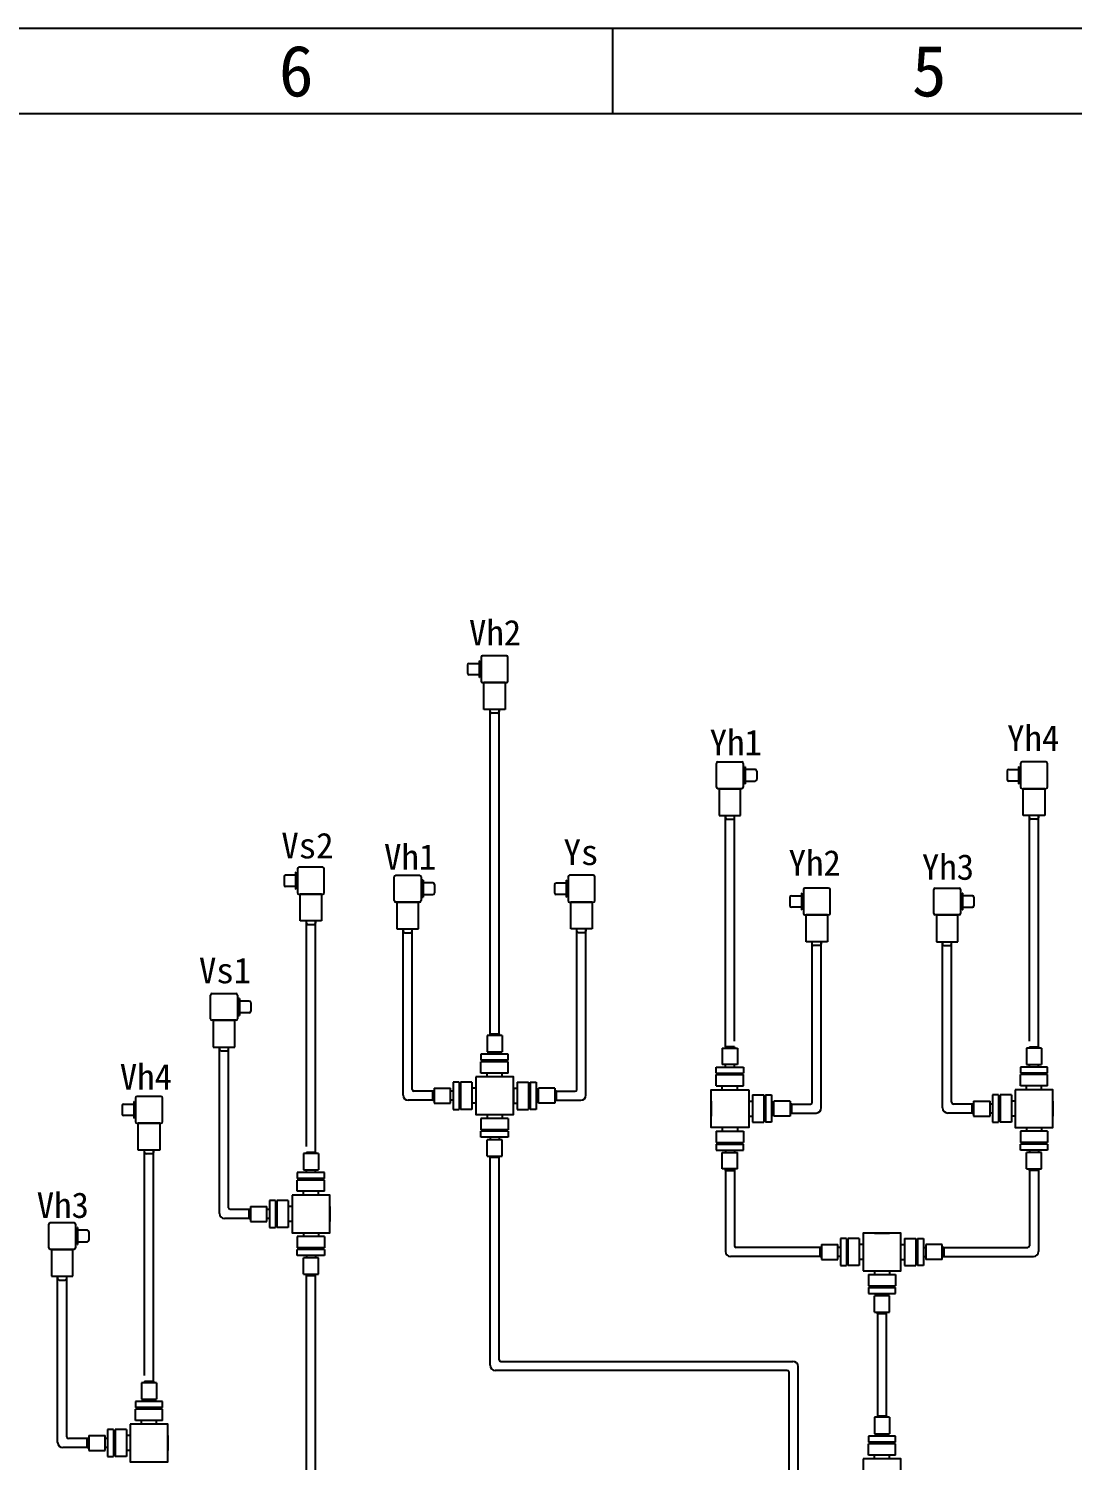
# Model space of a CAD drawing. Header units: millimetres. Extents: x 547 to 2149, y 622 to 1790.
# Drawn here: x 1276.8 to 1338, y 1467.3 to 1551.3 of the extents above; entities that cross this region are included whole.
import ezdxf

# ---------------------------------------------------------------- set-up
doc = ezdxf.new("R2010")
doc.units = ezdxf.units.MM
for name, color, linetype in [('中文标注', 3, 'Continuous'), ('仅图框使用', 7, 'Continuous'), ('元器件与线路', 7, 'Continuous')]:
    doc.layers.add(name, color=color, linetype=linetype)
doc.styles.get("Standard").update_dxf_attribs({"font": 'txt', "bigfont": 'gbcbig.shx'})

msp = doc.modelspace()

# ---------------------------------------------------------------- linework, layer by layer
at = {"layer": '仅图框使用'}
for p, q in [((1496.715, 1551.281), (1199.715, 1551.281)), ((1311.09, 1546.281), (1311.09, 1551.281)), ((1491.715, 1546.281), (1204.715, 1546.281))]:
    msp.add_line(p, q, dxfattribs=at)
at = {"layer": '元器件与线路'}
for p, q in [((1303.368, 1514.428), (1303.368, 1513.034)), ((1304.851, 1514.518), (1303.457, 1514.518)), ((1304.941, 1513.034), (1304.941, 1514.428)), ((1302.581, 1513.978), (1302.581, 1513.484)), ((1302.671, 1514.068), (1303.255, 1514.068)), ((1303.255, 1514.226), (1303.255, 1513.236)), ((1303.255, 1514.226), (1303.278, 1514.226)), ((1303.255, 1514.068), (1303.255, 1513.394)), ((1303.278, 1514.226), (1303.278, 1513.236)), ((1303.278, 1514.068), (1303.368, 1514.068)), ((1303.368, 1514.068), (1303.368, 1513.394)), ((1303.255, 1513.394), (1302.671, 1513.394)), ((1303.278, 1513.236), (1303.255, 1513.236)), ((1303.368, 1513.394), (1303.278, 1513.394)), ((1303.457, 1512.944), (1304.851, 1512.944)), ((1304.784, 1512.944), (1303.525, 1512.944)), ((1303.525, 1511.371), (1303.525, 1512.944)), ((1304.784, 1512.944), (1304.784, 1511.371)), ((1304.784, 1511.371), (1303.525, 1511.371)), ((1303.893, 1492.256), (1303.893, 1511.371)), ((1304.424, 1511.371), (1303.894, 1511.371)), ((1303.894, 1511.238), (1303.894, 1511.371)), ((1304.336, 1511.15), (1303.982, 1511.15)), ((1304.424, 1511.371), (1304.424, 1511.238)), ((1304.424, 1492.256), (1304.424, 1511.371)), ((1317.173, 1506.809), (1317.173, 1508.203)), ((1317.263, 1508.292), (1318.657, 1508.292)), ((1318.747, 1508.203), (1318.747, 1506.809)), ((1318.837, 1507.843), (1318.747, 1507.843)), ((1318.747, 1507.843), (1318.747, 1507.168)), ((1318.859, 1508), (1318.837, 1508)), ((1318.837, 1508), (1318.837, 1507.011)), ((1318.859, 1508), (1318.859, 1507.011)), ((1319.444, 1507.843), (1318.859, 1507.843)), ((1318.859, 1507.843), (1318.859, 1507.168)), ((1319.534, 1507.753), (1319.534, 1507.258)), ((1334.22, 1507.753), (1334.22, 1507.258)), ((1334.31, 1507.843), (1334.895, 1507.843)), ((1334.895, 1508), (1334.895, 1507.011)), ((1334.895, 1508), (1334.917, 1508)), ((1334.895, 1507.843), (1334.895, 1507.168)), ((1334.917, 1508), (1334.917, 1507.011)), ((1334.917, 1507.843), (1335.007, 1507.843)), ((1335.007, 1508.203), (1335.007, 1506.809)), ((1335.007, 1507.843), (1335.007, 1507.168)), ((1336.491, 1508.292), (1335.097, 1508.292)), ((1336.581, 1506.809), (1336.581, 1508.203)), ((1318.747, 1507.168), (1318.837, 1507.168)), ((1318.837, 1507.011), (1318.859, 1507.011)), ((1318.859, 1507.168), (1319.444, 1507.168)), ((1334.895, 1507.168), (1334.31, 1507.168)), ((1334.917, 1507.011), (1334.895, 1507.011)), ((1335.007, 1507.168), (1334.917, 1507.168)), ((1318.657, 1506.719), (1317.263, 1506.719)), ((1317.331, 1506.719), (1318.59, 1506.719)), ((1317.331, 1506.719), (1317.331, 1505.145)), ((1318.59, 1505.145), (1318.59, 1506.719)), ((1335.097, 1506.719), (1336.491, 1506.719)), ((1336.424, 1506.719), (1335.165, 1506.719)), ((1335.165, 1505.145), (1335.165, 1506.719)), ((1336.424, 1506.719), (1336.424, 1505.145)), ((1317.331, 1505.145), (1318.59, 1505.145)), ((1317.694, 1491.595), (1317.694, 1505.145)), ((1317.695, 1505.145), (1318.225, 1505.145)), ((1317.695, 1505.145), (1317.695, 1505.013)), ((1318.225, 1491.926), (1318.225, 1505.145)), ((1318.225, 1505.013), (1318.225, 1505.145)), ((1336.424, 1505.145), (1335.165, 1505.145)), ((1335.529, 1491.926), (1335.529, 1505.145)), ((1336.059, 1505.145), (1335.529, 1505.145)), ((1335.529, 1505.013), (1335.529, 1505.145)), ((1336.059, 1505.145), (1336.059, 1505.013)), ((1336.06, 1491.595), (1336.06, 1505.145)), ((1317.784, 1504.924), (1318.137, 1504.924)), ((1335.971, 1504.924), (1335.618, 1504.924)), ((1292.488, 1501.82), (1292.488, 1500.831)), ((1292.488, 1501.82), (1292.51, 1501.82)), ((1292.51, 1501.82), (1292.51, 1500.831)), ((1292.6, 1502.022), (1292.6, 1500.628)), ((1294.084, 1502.112), (1292.69, 1502.112)), ((1294.174, 1500.628), (1294.174, 1502.022)), ((1291.813, 1501.572), (1291.813, 1501.078)), ((1291.903, 1501.662), (1292.488, 1501.662)), ((1292.488, 1500.988), (1291.903, 1500.988)), ((1292.488, 1501.662), (1292.488, 1500.988)), ((1292.51, 1501.662), (1292.6, 1501.662)), ((1292.6, 1500.988), (1292.51, 1500.988)), ((1292.6, 1501.662), (1292.6, 1500.988)), ((1298.277, 1500.159), (1298.277, 1501.553)), ((1298.367, 1501.643), (1299.761, 1501.643)), ((1299.851, 1501.553), (1299.851, 1500.159)), ((1299.941, 1501.194), (1299.851, 1501.194)), ((1299.851, 1501.194), (1299.851, 1500.519)), ((1299.963, 1501.351), (1299.941, 1501.351)), ((1299.941, 1501.351), (1299.941, 1500.362)), ((1299.963, 1501.351), (1299.963, 1500.362)), ((1300.548, 1501.194), (1299.963, 1501.194)), ((1299.963, 1501.194), (1299.963, 1500.519)), ((1300.637, 1501.104), (1300.637, 1500.609)), ((1307.68, 1501.104), (1307.68, 1500.609)), ((1307.77, 1501.194), (1308.354, 1501.194)), ((1308.354, 1501.351), (1308.354, 1500.362)), ((1308.354, 1501.351), (1308.377, 1501.351)), ((1308.354, 1501.194), (1308.354, 1500.519)), ((1308.377, 1501.351), (1308.377, 1500.362)), ((1308.377, 1501.194), (1308.467, 1501.194)), ((1308.467, 1501.553), (1308.467, 1500.159)), ((1308.467, 1501.194), (1308.467, 1500.519)), ((1309.951, 1501.643), (1308.557, 1501.643)), ((1310.041, 1500.159), (1310.041, 1501.553)), ((1323.752, 1500.894), (1322.358, 1500.894)), ((1330.003, 1500.894), (1331.397, 1500.894)), ((1292.51, 1500.831), (1292.488, 1500.831)), ((1292.69, 1500.538), (1294.084, 1500.538)), ((1294.016, 1500.538), (1292.757, 1500.538)), ((1292.757, 1498.965), (1292.757, 1500.538)), ((1294.016, 1500.538), (1294.016, 1498.965)), ((1299.761, 1500.069), (1298.367, 1500.069)), ((1298.434, 1500.069), (1299.693, 1500.069)), ((1298.434, 1500.069), (1298.434, 1498.496)), ((1299.693, 1498.496), (1299.693, 1500.069)), ((1299.851, 1500.519), (1299.941, 1500.519)), ((1299.941, 1500.362), (1299.963, 1500.362)), ((1299.963, 1500.519), (1300.548, 1500.519)), ((1308.354, 1500.519), (1307.77, 1500.519)), ((1308.377, 1500.362), (1308.354, 1500.362)), ((1308.467, 1500.519), (1308.377, 1500.519)), ((1308.557, 1500.069), (1309.951, 1500.069)), ((1309.883, 1500.069), (1308.624, 1500.069)), ((1308.624, 1498.496), (1308.624, 1500.069)), ((1309.883, 1500.069), (1309.883, 1498.496)), ((1321.481, 1500.355), (1321.481, 1499.86)), ((1321.571, 1500.444), (1322.155, 1500.444)), ((1322.155, 1500.602), (1322.155, 1499.613)), ((1322.155, 1500.602), (1322.178, 1500.602)), ((1322.155, 1500.444), (1322.155, 1499.77)), ((1322.178, 1500.602), (1322.178, 1499.613)), ((1322.178, 1500.444), (1322.268, 1500.444)), ((1322.268, 1500.804), (1322.268, 1499.41)), ((1322.268, 1500.444), (1322.268, 1499.77)), ((1323.841, 1499.41), (1323.841, 1500.804)), ((1329.913, 1499.41), (1329.913, 1500.804)), ((1331.487, 1500.804), (1331.487, 1499.41)), ((1331.576, 1500.444), (1331.487, 1500.444)), ((1331.487, 1500.444), (1331.487, 1499.77)), ((1331.599, 1500.602), (1331.576, 1500.602)), ((1331.576, 1500.602), (1331.576, 1499.613)), ((1331.599, 1500.602), (1331.599, 1499.613)), ((1332.183, 1500.444), (1331.599, 1500.444)), ((1331.599, 1500.444), (1331.599, 1499.77)), ((1332.273, 1500.355), (1332.273, 1499.86)), ((1322.155, 1499.77), (1321.571, 1499.77)), ((1322.178, 1499.613), (1322.155, 1499.613)), ((1322.268, 1499.77), (1322.178, 1499.77)), ((1322.358, 1499.32), (1323.752, 1499.32)), ((1323.684, 1499.32), (1322.425, 1499.32)), ((1322.425, 1497.747), (1322.425, 1499.32)), ((1323.684, 1499.32), (1323.684, 1497.747)), ((1331.397, 1499.32), (1330.003, 1499.32)), ((1330.07, 1499.32), (1331.329, 1499.32)), ((1330.07, 1499.32), (1330.07, 1497.747)), ((1331.329, 1497.747), (1331.329, 1499.32)), ((1331.487, 1499.77), (1331.576, 1499.77)), ((1331.576, 1499.613), (1331.599, 1499.613)), ((1331.599, 1499.77), (1332.183, 1499.77)), ((1294.016, 1498.965), (1292.757, 1498.965)), ((1293.122, 1485.746), (1293.122, 1498.965)), ((1293.652, 1498.965), (1293.122, 1498.965)), ((1293.122, 1498.832), (1293.122, 1498.965)), ((1293.564, 1498.744), (1293.21, 1498.744)), ((1293.652, 1498.965), (1293.652, 1498.832)), ((1293.653, 1485.415), (1293.653, 1498.965)), ((1298.434, 1498.496), (1299.693, 1498.496)), ((1298.798, 1488.752), (1298.798, 1498.496)), ((1298.799, 1498.496), (1299.329, 1498.496)), ((1298.799, 1498.496), (1298.799, 1498.363)), ((1299.329, 1489.082), (1299.329, 1498.496)), ((1299.329, 1498.363), (1299.329, 1498.496)), ((1309.883, 1498.496), (1308.624, 1498.496)), ((1308.989, 1489.082), (1308.989, 1498.496)), ((1309.519, 1498.496), (1308.989, 1498.496)), ((1308.989, 1498.363), (1308.989, 1498.496)), ((1309.519, 1498.496), (1309.519, 1498.363)), ((1309.52, 1488.752), (1309.52, 1498.496)), ((1298.887, 1498.275), (1299.24, 1498.275)), ((1309.43, 1498.275), (1309.077, 1498.275)), ((1323.684, 1497.747), (1322.425, 1497.747)), ((1322.79, 1488.333), (1322.79, 1497.747)), ((1323.32, 1497.747), (1322.79, 1497.747)), ((1322.79, 1497.614), (1322.79, 1497.747)), ((1323.231, 1497.526), (1322.878, 1497.526)), ((1323.32, 1497.747), (1323.32, 1497.614)), ((1323.321, 1488.003), (1323.321, 1497.747)), ((1330.07, 1497.747), (1331.329, 1497.747)), ((1330.434, 1488.003), (1330.434, 1497.747)), ((1330.435, 1497.747), (1330.965, 1497.747)), ((1330.435, 1497.747), (1330.435, 1497.614)), ((1330.523, 1497.526), (1330.876, 1497.526)), ((1330.965, 1488.333), (1330.965, 1497.747)), ((1330.965, 1497.614), (1330.965, 1497.747)), ((1287.506, 1493.23), (1287.506, 1494.624)), ((1287.596, 1494.714), (1288.989, 1494.714)), ((1289.079, 1494.624), (1289.079, 1493.23)), ((1289.169, 1494.264), (1289.079, 1494.264)), ((1289.079, 1494.264), (1289.079, 1493.59)), ((1289.192, 1494.421), (1289.169, 1494.421)), ((1289.169, 1494.421), (1289.169, 1493.432)), ((1289.192, 1494.421), (1289.192, 1493.432)), ((1289.776, 1494.264), (1289.192, 1494.264)), ((1289.192, 1494.264), (1289.192, 1493.59)), ((1289.866, 1494.174), (1289.866, 1493.679)), ((1289.079, 1493.59), (1289.169, 1493.59)), ((1289.169, 1493.432), (1289.192, 1493.432)), ((1289.192, 1493.59), (1289.776, 1493.59)), ((1288.989, 1493.14), (1287.596, 1493.14)), ((1287.663, 1493.14), (1288.922, 1493.14)), ((1287.663, 1493.14), (1287.663, 1491.566)), ((1288.922, 1491.566), (1288.922, 1493.14)), ((1303.716, 1492.256), (1303.716, 1491.296)), ((1304.601, 1492.256), (1303.716, 1492.256)), ((1303.893, 1492.344), (1304.424, 1492.344)), ((1303.893, 1492.344), (1303.893, 1492.256)), ((1304.424, 1492.344), (1304.424, 1492.256)), ((1304.601, 1492.256), (1304.601, 1491.296)), ((1287.663, 1491.566), (1288.922, 1491.566)), ((1288.027, 1481.822), (1288.027, 1491.566)), ((1288.028, 1491.566), (1288.557, 1491.566)), ((1288.028, 1491.566), (1288.028, 1491.434)), ((1288.116, 1491.346), (1288.469, 1491.346)), ((1288.557, 1482.153), (1288.557, 1491.566)), ((1288.557, 1491.434), (1288.557, 1491.566)), ((1304.955, 1491.15), (1303.362, 1491.15)), ((1303.362, 1491.15), (1303.362, 1490.796)), ((1304.955, 1490.796), (1303.362, 1490.796)), ((1303.716, 1491.296), (1304.601, 1491.296)), ((1303.893, 1491.15), (1303.893, 1491.296)), ((1304.424, 1491.15), (1303.893, 1491.15)), ((1303.893, 1490.708), (1303.893, 1490.796)), ((1304.424, 1491.15), (1304.424, 1491.296)), ((1304.424, 1490.708), (1304.424, 1490.796)), ((1304.955, 1490.796), (1304.955, 1491.15)), ((1317.517, 1491.507), (1317.517, 1490.547)), ((1317.517, 1491.507), (1318.402, 1491.507)), ((1318.225, 1491.595), (1317.694, 1491.595)), ((1317.694, 1491.595), (1317.694, 1491.507)), ((1318.225, 1491.595), (1318.225, 1491.507)), ((1318.402, 1491.507), (1318.402, 1490.547)), ((1335.352, 1491.507), (1335.352, 1490.547)), ((1336.237, 1491.507), (1335.352, 1491.507)), ((1335.529, 1491.595), (1336.06, 1491.595)), ((1335.529, 1491.595), (1335.529, 1491.507)), ((1336.06, 1491.595), (1336.06, 1491.507)), ((1336.237, 1491.507), (1336.237, 1490.547)), ((1304.955, 1490.708), (1303.362, 1490.708)), ((1303.362, 1490.044), (1303.362, 1490.708)), ((1304.955, 1490.044), (1303.362, 1490.044)), ((1303.716, 1489.823), (1303.716, 1490.044)), ((1304.601, 1489.823), (1304.601, 1490.044)), ((1304.955, 1490.044), (1304.955, 1490.708)), ((1317.163, 1490.047), (1317.163, 1490.401)), ((1317.163, 1490.401), (1318.756, 1490.401)), ((1317.163, 1490.047), (1318.756, 1490.047)), ((1317.163, 1489.295), (1317.163, 1489.959)), ((1317.163, 1489.959), (1318.756, 1489.959)), ((1318.402, 1490.547), (1317.517, 1490.547)), ((1317.694, 1490.401), (1317.694, 1490.547)), ((1317.694, 1490.401), (1318.225, 1490.401)), ((1317.694, 1489.959), (1317.694, 1490.047)), ((1318.225, 1490.401), (1318.225, 1490.547)), ((1318.225, 1489.959), (1318.225, 1490.047)), ((1318.756, 1490.401), (1318.756, 1490.047)), ((1318.756, 1489.295), (1318.756, 1489.959)), ((1336.591, 1490.401), (1334.998, 1490.401)), ((1334.998, 1490.401), (1334.998, 1490.047)), ((1336.591, 1490.047), (1334.998, 1490.047)), ((1336.591, 1489.959), (1334.998, 1489.959)), ((1334.998, 1489.295), (1334.998, 1489.959)), ((1335.352, 1490.547), (1336.237, 1490.547)), ((1335.529, 1490.401), (1335.529, 1490.547)), ((1336.06, 1490.401), (1335.529, 1490.401)), ((1335.529, 1489.959), (1335.529, 1490.047)), ((1336.06, 1490.401), (1336.06, 1490.547)), ((1336.06, 1489.959), (1336.06, 1490.047)), ((1336.591, 1490.047), (1336.591, 1490.401)), ((1336.591, 1489.295), (1336.591, 1489.959)), ((1300.62, 1489.159), (1300.62, 1488.275)), ((1300.62, 1489.159), (1301.58, 1489.159)), ((1301.58, 1488.275), (1301.58, 1489.159)), ((1302.08, 1489.513), (1301.726, 1489.513)), ((1301.726, 1489.513), (1301.726, 1487.921)), ((1302.08, 1489.513), (1302.08, 1487.921)), ((1302.832, 1489.513), (1302.168, 1489.513)), ((1302.168, 1489.513), (1302.168, 1487.921)), ((1302.832, 1489.513), (1302.832, 1487.921)), ((1303.053, 1489.159), (1302.832, 1489.159)), ((1303.053, 1489.159), (1303.053, 1488.275)), ((1305.265, 1489.159), (1305.265, 1488.275)), ((1305.265, 1489.159), (1305.486, 1489.159)), ((1305.486, 1489.513), (1306.149, 1489.513)), ((1305.486, 1489.513), (1305.486, 1487.921)), ((1306.149, 1489.513), (1306.149, 1487.921)), ((1306.238, 1489.513), (1306.238, 1487.921)), ((1306.238, 1489.513), (1306.592, 1489.513)), ((1306.592, 1489.513), (1306.592, 1487.921)), ((1307.698, 1489.159), (1306.738, 1489.159)), ((1306.738, 1488.275), (1306.738, 1489.159)), ((1307.698, 1489.159), (1307.698, 1488.275)), ((1317.163, 1489.295), (1318.756, 1489.295)), ((1317.517, 1489.074), (1317.517, 1489.295)), ((1318.402, 1489.074), (1318.402, 1489.295)), ((1336.591, 1489.295), (1334.998, 1489.295)), ((1335.352, 1489.074), (1335.352, 1489.295)), ((1336.237, 1489.074), (1336.237, 1489.295)), ((1282.996, 1488.388), (1282.996, 1487.398)), ((1282.996, 1488.388), (1283.018, 1488.388)), ((1283.018, 1488.388), (1283.018, 1487.398)), ((1283.108, 1488.59), (1283.108, 1487.196)), ((1284.592, 1488.68), (1283.198, 1488.68)), ((1284.682, 1487.196), (1284.682, 1488.59)), ((1300.62, 1488.452), (1299.098, 1488.452)), ((1300.62, 1488.982), (1299.429, 1488.982)), ((1300.531, 1488.452), (1300.531, 1488.982)), ((1300.531, 1488.982), (1300.62, 1488.982)), ((1300.531, 1488.452), (1300.62, 1488.452)), ((1300.62, 1488.275), (1301.58, 1488.275)), ((1301.726, 1488.982), (1301.58, 1488.982)), ((1301.726, 1488.452), (1301.58, 1488.452)), ((1302.168, 1488.982), (1302.08, 1488.982)), ((1302.168, 1488.452), (1302.08, 1488.452)), ((1303.053, 1488.275), (1302.832, 1488.275)), ((1305.265, 1488.275), (1305.486, 1488.275)), ((1306.149, 1488.982), (1306.238, 1488.982)), ((1306.149, 1488.452), (1306.238, 1488.452)), ((1306.592, 1488.982), (1306.738, 1488.982)), ((1306.592, 1488.452), (1306.738, 1488.452)), ((1307.698, 1488.275), (1306.738, 1488.275)), ((1307.786, 1488.982), (1307.698, 1488.982)), ((1307.698, 1488.982), (1308.889, 1488.982)), ((1307.786, 1488.452), (1307.698, 1488.452)), ((1307.698, 1488.452), (1309.22, 1488.452)), ((1307.786, 1488.452), (1307.786, 1488.982)), ((1316.854, 1488.41), (1316.854, 1487.526)), ((1319.066, 1488.41), (1319.066, 1487.526)), ((1319.066, 1488.41), (1319.287, 1488.41)), ((1319.287, 1488.764), (1319.95, 1488.764)), ((1319.287, 1488.764), (1319.287, 1487.172)), ((1319.95, 1488.764), (1319.95, 1487.172)), ((1320.039, 1488.764), (1320.039, 1487.172)), ((1320.039, 1488.764), (1320.393, 1488.764)), ((1320.393, 1488.764), (1320.393, 1487.172)), ((1321.499, 1488.41), (1320.539, 1488.41)), ((1320.539, 1487.526), (1320.539, 1488.41)), ((1321.499, 1488.41), (1321.499, 1487.526)), ((1332.256, 1488.41), (1332.256, 1487.526)), ((1332.256, 1488.41), (1333.216, 1488.41)), ((1333.216, 1487.526), (1333.216, 1488.41)), ((1333.716, 1488.764), (1333.362, 1488.764)), ((1333.362, 1488.764), (1333.362, 1487.172)), ((1333.716, 1488.764), (1333.716, 1487.172)), ((1334.468, 1488.764), (1333.804, 1488.764)), ((1333.804, 1488.764), (1333.804, 1487.172)), ((1334.468, 1488.764), (1334.468, 1487.172)), ((1334.689, 1488.41), (1334.468, 1488.41)), ((1334.689, 1488.41), (1334.689, 1487.526)), ((1336.901, 1488.41), (1336.901, 1487.526)), ((1282.321, 1488.14), (1282.321, 1487.646)), ((1282.411, 1488.23), (1282.996, 1488.23)), ((1282.996, 1487.556), (1282.411, 1487.556)), ((1282.996, 1488.23), (1282.996, 1487.556)), ((1283.018, 1488.23), (1283.108, 1488.23)), ((1283.108, 1487.556), (1283.018, 1487.556)), ((1283.108, 1488.23), (1283.108, 1487.556)), ((1301.726, 1487.921), (1302.08, 1487.921)), ((1302.832, 1487.921), (1302.168, 1487.921)), ((1303.716, 1487.611), (1303.716, 1487.39)), ((1304.601, 1487.611), (1304.601, 1487.39)), ((1305.486, 1487.921), (1306.149, 1487.921)), ((1306.592, 1487.921), (1306.238, 1487.921)), ((1319.066, 1487.526), (1319.287, 1487.526)), ((1319.95, 1488.233), (1320.039, 1488.233)), ((1319.95, 1487.703), (1320.039, 1487.703)), ((1320.393, 1488.233), (1320.539, 1488.233)), ((1320.393, 1487.703), (1320.539, 1487.703)), ((1321.499, 1487.526), (1320.539, 1487.526)), ((1321.587, 1488.233), (1321.499, 1488.233)), ((1321.499, 1488.233), (1322.69, 1488.233)), ((1321.587, 1487.703), (1321.499, 1487.703)), ((1321.499, 1487.703), (1323.021, 1487.703)), ((1321.587, 1487.703), (1321.587, 1488.233)), ((1332.256, 1487.703), (1330.734, 1487.703)), ((1332.256, 1488.233), (1331.065, 1488.233)), ((1332.167, 1487.703), (1332.167, 1488.233)), ((1332.167, 1488.233), (1332.256, 1488.233)), ((1332.167, 1487.703), (1332.256, 1487.703)), ((1332.256, 1487.526), (1333.216, 1487.526)), ((1333.362, 1488.233), (1333.216, 1488.233)), ((1333.362, 1487.703), (1333.216, 1487.703)), ((1333.804, 1488.233), (1333.716, 1488.233)), ((1333.804, 1487.703), (1333.716, 1487.703)), ((1334.689, 1487.526), (1334.468, 1487.526)), ((1283.018, 1487.398), (1282.996, 1487.398)), ((1283.198, 1487.106), (1284.592, 1487.106)), ((1284.524, 1487.106), (1283.265, 1487.106)), ((1283.265, 1485.532), (1283.265, 1487.106)), ((1284.524, 1487.106), (1284.524, 1485.532)), ((1303.362, 1487.39), (1303.362, 1486.726)), ((1304.955, 1487.39), (1303.362, 1487.39)), ((1304.955, 1486.726), (1303.362, 1486.726)), ((1304.955, 1486.638), (1303.362, 1486.638)), ((1303.362, 1486.284), (1303.362, 1486.638)), ((1303.893, 1486.726), (1303.893, 1486.638)), ((1304.424, 1486.726), (1304.424, 1486.638)), ((1304.955, 1487.39), (1304.955, 1486.726)), ((1304.955, 1486.638), (1304.955, 1486.284)), ((1317.163, 1486.641), (1317.163, 1485.977)), ((1317.163, 1486.641), (1318.756, 1486.641)), ((1317.517, 1486.862), (1317.517, 1486.641)), ((1318.402, 1486.862), (1318.402, 1486.641)), ((1318.756, 1486.641), (1318.756, 1485.977)), ((1319.287, 1487.172), (1319.95, 1487.172)), ((1320.393, 1487.172), (1320.039, 1487.172)), ((1333.362, 1487.172), (1333.716, 1487.172)), ((1334.468, 1487.172), (1333.804, 1487.172)), ((1334.998, 1486.641), (1334.998, 1485.977)), ((1336.591, 1486.641), (1334.998, 1486.641)), ((1335.352, 1486.862), (1335.352, 1486.641)), ((1336.237, 1486.862), (1336.237, 1486.641)), ((1336.591, 1486.641), (1336.591, 1485.977)), ((1304.955, 1486.284), (1303.362, 1486.284)), ((1303.716, 1485.178), (1303.716, 1486.138)), ((1304.601, 1486.138), (1303.716, 1486.138)), ((1303.893, 1486.284), (1303.893, 1486.138)), ((1304.424, 1486.284), (1303.893, 1486.284)), ((1304.424, 1486.284), (1304.424, 1486.138)), ((1304.601, 1485.178), (1304.601, 1486.138)), ((1317.163, 1485.977), (1318.756, 1485.977)), ((1317.163, 1485.889), (1318.756, 1485.889)), ((1317.163, 1485.889), (1317.163, 1485.535)), ((1317.694, 1485.977), (1317.694, 1485.889)), ((1318.225, 1485.977), (1318.225, 1485.889)), ((1318.756, 1485.535), (1318.756, 1485.889)), ((1336.591, 1485.977), (1334.998, 1485.977)), ((1336.591, 1485.889), (1334.998, 1485.889)), ((1334.998, 1485.535), (1334.998, 1485.889)), ((1335.529, 1485.977), (1335.529, 1485.889)), ((1336.06, 1485.977), (1336.06, 1485.889)), ((1336.591, 1485.889), (1336.591, 1485.535)), ((1284.524, 1485.532), (1283.265, 1485.532)), ((1283.63, 1472.314), (1283.63, 1485.532)), ((1284.16, 1485.532), (1283.63, 1485.532)), ((1283.63, 1485.4), (1283.63, 1485.532)), ((1284.072, 1485.312), (1283.718, 1485.312)), ((1284.16, 1485.532), (1284.16, 1485.4)), ((1284.161, 1471.983), (1284.161, 1485.532)), ((1292.945, 1485.326), (1292.945, 1484.366)), ((1293.83, 1485.326), (1292.945, 1485.326)), ((1293.122, 1485.415), (1293.653, 1485.415)), ((1293.122, 1485.415), (1293.122, 1485.326)), ((1293.653, 1485.415), (1293.653, 1485.326)), ((1293.83, 1485.326), (1293.83, 1484.366)), ((1303.716, 1485.178), (1304.601, 1485.178)), ((1303.893, 1485.09), (1303.893, 1485.178)), ((1303.893, 1472.914), (1303.893, 1485.178)), ((1303.893, 1485.178), (1304.424, 1485.178)), ((1304.424, 1485.09), (1303.893, 1485.09)), ((1304.424, 1485.09), (1304.424, 1485.178)), ((1304.424, 1473.245), (1304.424, 1485.178)), ((1317.163, 1485.535), (1318.756, 1485.535)), ((1317.517, 1484.429), (1317.517, 1485.389)), ((1317.517, 1485.389), (1318.402, 1485.389)), ((1317.694, 1485.535), (1317.694, 1485.389)), ((1317.694, 1485.535), (1318.225, 1485.535)), ((1318.225, 1485.535), (1318.225, 1485.389)), ((1318.402, 1484.429), (1318.402, 1485.389)), ((1336.591, 1485.535), (1334.998, 1485.535)), ((1335.352, 1484.429), (1335.352, 1485.389)), ((1336.237, 1485.389), (1335.352, 1485.389)), ((1335.529, 1485.535), (1335.529, 1485.389)), ((1336.06, 1485.535), (1335.529, 1485.535)), ((1336.06, 1485.535), (1336.06, 1485.389)), ((1336.237, 1484.429), (1336.237, 1485.389)), ((1294.184, 1484.221), (1292.591, 1484.221)), ((1292.591, 1484.221), (1292.591, 1483.867)), ((1292.945, 1484.366), (1293.83, 1484.366)), ((1293.122, 1484.221), (1293.122, 1484.366)), ((1293.653, 1484.221), (1293.122, 1484.221)), ((1293.653, 1484.221), (1293.653, 1484.366)), ((1294.184, 1483.867), (1294.184, 1484.221)), ((1318.402, 1484.429), (1317.517, 1484.429)), ((1317.694, 1484.341), (1317.694, 1484.429)), ((1317.694, 1484.429), (1317.694, 1479.595)), ((1317.694, 1484.341), (1318.225, 1484.341)), ((1318.225, 1484.341), (1318.225, 1484.429)), ((1318.225, 1484.429), (1318.225, 1479.926)), ((1335.352, 1484.429), (1336.237, 1484.429)), ((1335.529, 1484.341), (1335.529, 1484.429)), ((1335.529, 1484.429), (1335.529, 1479.926)), ((1336.06, 1484.341), (1335.529, 1484.341)), ((1336.06, 1484.341), (1336.06, 1484.429)), ((1336.06, 1484.429), (1336.06, 1479.595)), ((1294.184, 1483.867), (1292.591, 1483.867)), ((1294.184, 1483.778), (1292.591, 1483.778)), ((1292.591, 1483.115), (1292.591, 1483.778)), ((1293.122, 1483.778), (1293.122, 1483.867)), ((1293.653, 1483.778), (1293.653, 1483.867)), ((1294.184, 1483.115), (1294.184, 1483.778)), ((1291.308, 1482.584), (1290.954, 1482.584)), ((1290.954, 1482.584), (1290.954, 1480.991)), ((1291.308, 1482.584), (1291.308, 1480.991)), ((1292.06, 1482.584), (1291.397, 1482.584)), ((1291.397, 1482.584), (1291.397, 1480.991)), ((1292.06, 1482.584), (1292.06, 1480.991)), ((1294.184, 1483.115), (1292.591, 1483.115)), ((1292.945, 1482.893), (1292.945, 1483.115)), ((1293.83, 1482.893), (1293.83, 1483.115)), ((1289.849, 1482.053), (1288.657, 1482.053)), ((1289.76, 1481.522), (1289.76, 1482.053)), ((1289.76, 1482.053), (1289.849, 1482.053)), ((1289.849, 1482.23), (1289.849, 1481.345)), ((1289.849, 1482.23), (1290.809, 1482.23)), ((1290.809, 1481.345), (1290.809, 1482.23)), ((1290.954, 1482.053), (1290.809, 1482.053)), ((1291.397, 1482.053), (1291.308, 1482.053)), ((1292.282, 1482.23), (1292.06, 1482.23)), ((1292.282, 1482.23), (1292.282, 1481.345)), ((1294.493, 1482.23), (1294.493, 1481.345)), ((1278.014, 1479.798), (1278.014, 1481.192)), ((1278.104, 1481.281), (1279.497, 1481.281)), ((1279.587, 1481.192), (1279.587, 1479.798)), ((1279.677, 1480.832), (1279.587, 1480.832)), ((1279.587, 1480.832), (1279.587, 1480.157)), ((1279.7, 1480.989), (1279.677, 1480.989)), ((1279.677, 1480.989), (1279.677, 1480)), ((1279.7, 1480.989), (1279.7, 1480)), ((1280.284, 1480.832), (1279.7, 1480.832)), ((1279.7, 1480.832), (1279.7, 1480.157)), ((1280.374, 1480.742), (1280.374, 1480.247)), ((1289.849, 1481.522), (1288.327, 1481.522)), ((1289.76, 1481.522), (1289.849, 1481.522)), ((1289.849, 1481.345), (1290.809, 1481.345)), ((1290.954, 1481.522), (1290.809, 1481.522)), ((1290.954, 1480.991), (1291.308, 1480.991)), ((1291.397, 1481.522), (1291.308, 1481.522)), ((1292.06, 1480.991), (1291.397, 1480.991)), ((1292.282, 1481.345), (1292.06, 1481.345)), ((1279.587, 1480.157), (1279.677, 1480.157)), ((1279.677, 1480), (1279.7, 1480)), ((1279.7, 1480.157), (1280.284, 1480.157)), ((1292.591, 1480.46), (1292.591, 1479.797)), ((1294.184, 1480.46), (1292.591, 1480.46)), ((1292.945, 1480.682), (1292.945, 1480.46)), ((1293.83, 1480.682), (1293.83, 1480.46)), ((1294.184, 1480.46), (1294.184, 1479.797)), ((1323.338, 1480.003), (1324.298, 1480.003)), ((1323.338, 1480.003), (1323.338, 1479.119)), ((1324.298, 1479.119), (1324.298, 1480.003)), ((1324.798, 1480.357), (1324.444, 1480.357)), ((1324.444, 1480.357), (1324.444, 1478.765)), ((1324.798, 1480.357), (1324.798, 1478.765)), ((1325.55, 1480.357), (1324.887, 1480.357)), ((1324.887, 1480.357), (1324.887, 1478.765)), ((1325.55, 1480.357), (1325.55, 1478.765)), ((1325.771, 1480.003), (1325.55, 1480.003)), ((1326.435, 1480.667), (1327.32, 1480.667)), ((1327.983, 1480.003), (1328.204, 1480.003)), ((1328.204, 1480.357), (1328.868, 1480.357)), ((1328.204, 1480.357), (1328.204, 1478.765)), ((1328.868, 1480.357), (1328.868, 1478.765)), ((1328.956, 1480.357), (1328.956, 1478.765)), ((1328.956, 1480.357), (1329.31, 1480.357)), ((1329.31, 1480.357), (1329.31, 1478.765)), ((1330.416, 1480.003), (1329.456, 1480.003)), ((1329.456, 1480.003), (1329.456, 1479.119)), ((1330.416, 1479.119), (1330.416, 1480.003)), ((1279.497, 1479.708), (1278.104, 1479.708)), ((1278.171, 1479.708), (1279.43, 1479.708)), ((1278.171, 1479.708), (1278.171, 1478.134)), ((1279.43, 1478.134), (1279.43, 1479.708)), ((1294.184, 1479.797), (1292.591, 1479.797)), ((1294.184, 1479.708), (1292.591, 1479.708)), ((1292.591, 1479.354), (1292.591, 1479.708)), ((1294.184, 1479.354), (1292.591, 1479.354)), ((1292.945, 1478.249), (1292.945, 1479.209)), ((1293.83, 1479.209), (1292.945, 1479.209)), ((1293.122, 1479.797), (1293.122, 1479.708)), ((1293.122, 1479.354), (1293.122, 1479.209)), ((1293.653, 1479.354), (1293.122, 1479.354)), ((1293.653, 1479.797), (1293.653, 1479.708)), ((1293.653, 1479.354), (1293.653, 1479.209)), ((1293.83, 1478.249), (1293.83, 1479.209)), ((1294.184, 1479.708), (1294.184, 1479.354)), ((1323.338, 1479.295), (1317.994, 1479.295)), ((1323.338, 1479.826), (1318.325, 1479.826)), ((1323.25, 1479.295), (1323.25, 1479.826)), ((1323.25, 1479.826), (1323.338, 1479.826)), ((1323.25, 1479.295), (1323.338, 1479.295)), ((1323.338, 1479.119), (1324.298, 1479.119)), ((1324.444, 1479.826), (1324.298, 1479.826)), ((1324.444, 1479.295), (1324.298, 1479.295)), ((1324.444, 1479.826), (1324.444, 1479.295)), ((1324.887, 1479.826), (1324.798, 1479.826)), ((1324.887, 1479.295), (1324.798, 1479.295)), ((1325.771, 1479.119), (1325.55, 1479.119)), ((1327.983, 1479.119), (1328.204, 1479.119)), ((1328.868, 1479.826), (1328.956, 1479.826)), ((1328.868, 1479.295), (1328.956, 1479.295)), ((1329.31, 1479.826), (1329.456, 1479.826)), ((1329.31, 1479.826), (1329.31, 1479.295)), ((1329.31, 1479.295), (1329.456, 1479.295)), ((1330.416, 1479.119), (1329.456, 1479.119)), ((1330.505, 1479.826), (1330.416, 1479.826)), ((1330.416, 1479.826), (1335.429, 1479.826)), ((1330.505, 1479.295), (1330.416, 1479.295)), ((1330.416, 1479.295), (1335.76, 1479.295)), ((1330.505, 1479.826), (1330.505, 1479.295)), ((1292.945, 1478.249), (1293.83, 1478.249)), ((1293.122, 1465.985), (1293.122, 1478.249)), ((1293.122, 1478.16), (1293.122, 1478.249)), ((1293.653, 1466.316), (1293.653, 1478.249)), ((1293.653, 1478.16), (1293.653, 1478.249)), ((1324.444, 1478.765), (1324.798, 1478.765)), ((1325.55, 1478.765), (1324.887, 1478.765)), ((1326.081, 1478.234), (1326.081, 1477.57)), ((1326.081, 1478.234), (1327.673, 1478.234)), ((1326.435, 1478.455), (1327.32, 1478.455)), ((1326.435, 1478.455), (1326.435, 1478.234)), ((1327.32, 1478.455), (1327.32, 1478.234)), ((1327.673, 1478.234), (1327.673, 1477.57)), ((1328.204, 1478.765), (1328.868, 1478.765)), ((1329.31, 1478.765), (1328.956, 1478.765)), ((1278.171, 1478.134), (1279.43, 1478.134)), ((1278.535, 1468.39), (1278.535, 1478.134)), ((1278.536, 1478.134), (1279.065, 1478.134)), ((1278.536, 1478.134), (1278.536, 1478.002)), ((1278.624, 1477.913), (1278.977, 1477.913)), ((1279.065, 1468.721), (1279.065, 1478.134)), ((1279.065, 1478.002), (1279.065, 1478.134)), ((1293.653, 1478.16), (1293.122, 1478.16)), ((1326.081, 1477.57), (1327.673, 1477.57)), ((1326.081, 1477.482), (1327.673, 1477.482)), ((1326.081, 1477.482), (1326.081, 1477.128)), ((1326.612, 1477.57), (1326.612, 1477.482)), ((1327.143, 1477.57), (1327.143, 1477.482)), ((1327.673, 1477.128), (1327.673, 1477.482)), ((1326.081, 1477.128), (1327.673, 1477.128)), ((1326.435, 1476.022), (1326.435, 1476.982)), ((1327.32, 1476.982), (1326.435, 1476.982)), ((1326.612, 1477.128), (1326.612, 1476.982)), ((1327.143, 1477.128), (1327.143, 1476.982)), ((1327.32, 1476.022), (1327.32, 1476.982)), ((1326.435, 1476.022), (1327.32, 1476.022)), ((1326.612, 1475.933), (1326.612, 1476.022)), ((1326.612, 1476.022), (1326.612, 1469.866)), ((1327.143, 1475.933), (1326.612, 1475.933)), ((1327.143, 1475.933), (1327.143, 1476.022)), ((1327.143, 1469.866), (1327.143, 1476.022)), ((1321.328, 1472.614), (1304.193, 1472.614)), ((1304.524, 1473.145), (1321.659, 1473.145)), ((1321.428, 1450.653), (1321.428, 1472.514)), ((1321.959, 1450.653), (1321.959, 1472.845)), ((1283.453, 1471.894), (1283.453, 1470.934)), ((1284.338, 1471.894), (1283.453, 1471.894)), ((1283.63, 1471.983), (1284.161, 1471.983)), ((1283.63, 1471.983), (1283.63, 1471.894)), ((1284.161, 1471.983), (1284.161, 1471.894)), ((1284.338, 1471.894), (1284.338, 1470.934)), ((1284.692, 1470.788), (1283.099, 1470.788)), ((1283.099, 1470.788), (1283.099, 1470.435)), ((1283.453, 1470.934), (1284.338, 1470.934)), ((1283.63, 1470.788), (1283.63, 1470.934)), ((1284.161, 1470.788), (1283.63, 1470.788)), ((1284.161, 1470.788), (1284.161, 1470.934)), ((1284.692, 1470.435), (1284.692, 1470.788)), ((1284.692, 1470.435), (1283.099, 1470.435)), ((1284.692, 1470.346), (1283.099, 1470.346)), ((1283.099, 1469.682), (1283.099, 1470.346)), ((1283.63, 1470.346), (1283.63, 1470.435)), ((1284.161, 1470.346), (1284.161, 1470.435)), ((1284.692, 1469.682), (1284.692, 1470.346)), ((1326.435, 1469.866), (1326.435, 1468.906)), ((1327.32, 1469.866), (1326.435, 1469.866)), ((1326.612, 1469.955), (1327.143, 1469.955)), ((1326.612, 1469.955), (1326.612, 1469.866)), ((1327.143, 1469.955), (1327.143, 1469.866)), ((1327.32, 1469.866), (1327.32, 1468.906)), ((1281.816, 1469.152), (1281.462, 1469.152)), ((1281.462, 1469.152), (1281.462, 1467.559)), ((1281.816, 1469.152), (1281.816, 1467.559)), ((1282.568, 1469.152), (1281.905, 1469.152)), ((1281.905, 1469.152), (1281.905, 1467.559)), ((1282.568, 1469.152), (1282.568, 1467.559)), ((1284.692, 1469.682), (1283.099, 1469.682)), ((1283.453, 1469.461), (1283.453, 1469.682)), ((1284.338, 1469.461), (1284.338, 1469.682)), ((1280.357, 1468.621), (1279.165, 1468.621)), ((1280.268, 1468.09), (1280.268, 1468.621)), ((1280.268, 1468.621), (1280.357, 1468.621)), ((1280.357, 1468.798), (1280.357, 1467.913)), ((1280.357, 1468.798), (1281.317, 1468.798)), ((1281.317, 1467.913), (1281.317, 1468.798)), ((1281.462, 1468.621), (1281.317, 1468.621)), ((1281.905, 1468.621), (1281.816, 1468.621)), ((1282.79, 1468.798), (1282.568, 1468.798)), ((1282.79, 1468.798), (1282.79, 1467.913)), ((1285.001, 1468.798), (1285.001, 1467.913)), ((1327.673, 1468.76), (1326.081, 1468.76)), ((1326.081, 1468.76), (1326.081, 1468.406)), ((1327.673, 1468.406), (1326.081, 1468.406)), ((1327.673, 1468.318), (1326.081, 1468.318)), ((1326.081, 1467.654), (1326.081, 1468.318)), ((1326.435, 1468.906), (1327.32, 1468.906)), ((1326.612, 1468.76), (1326.612, 1468.906)), ((1327.143, 1468.76), (1326.612, 1468.76)), ((1326.612, 1468.318), (1326.612, 1468.406)), ((1327.143, 1468.76), (1327.143, 1468.906)), ((1327.143, 1468.318), (1327.143, 1468.406)), ((1327.673, 1468.406), (1327.673, 1468.76)), ((1327.673, 1467.654), (1327.673, 1468.318)), ((1280.357, 1468.09), (1278.835, 1468.09)), ((1280.268, 1468.09), (1280.357, 1468.09)), ((1280.357, 1467.913), (1281.317, 1467.913)), ((1281.462, 1468.09), (1281.317, 1468.09)), ((1281.462, 1467.559), (1281.816, 1467.559)), ((1281.905, 1468.09), (1281.816, 1468.09)), ((1282.568, 1467.559), (1281.905, 1467.559)), ((1282.79, 1467.913), (1282.568, 1467.913)), ((1327.673, 1467.654), (1326.081, 1467.654)), ((1326.435, 1467.433), (1326.435, 1467.654)), ((1327.32, 1467.433), (1327.32, 1467.654))]:
    msp.add_line(p, q, dxfattribs=at)
for points in [[(1303.053, 1489.823), (1303.053, 1487.611), (1305.265, 1487.611), (1305.265, 1489.823)], [(1319.066, 1489.074), (1319.066, 1486.862), (1316.854, 1486.862), (1316.854, 1489.074)], [(1334.689, 1489.074), (1334.689, 1486.862), (1336.901, 1486.862), (1336.901, 1489.074)], [(1292.282, 1482.893), (1292.282, 1480.682), (1294.493, 1480.682), (1294.493, 1482.893)], [(1325.771, 1478.455), (1327.983, 1478.455), (1327.983, 1480.667), (1325.771, 1480.667)], [(1282.79, 1469.461), (1282.79, 1467.249), (1285.001, 1467.249), (1285.001, 1469.461)], [(1325.771, 1467.433), (1325.771, 1465.221), (1327.983, 1465.221), (1327.983, 1467.433)]]:
    msp.add_lwpolyline(points, close=True, dxfattribs=at)
for centre, radius, start, end in [((1303.457, 1514.428), 0.0899, 90, 180), ((1304.851, 1514.428), 0.0899, 0, 90), ((1302.671, 1513.978), 0.0899, 90, 180), ((1302.671, 1513.484), 0.0899, 180, 270), ((1303.457, 1513.034), 0.0899, 180, 270), ((1304.851, 1513.034), 0.0899, 270, 0), ((1303.982, 1511.238), 0.0883, 180, 270), ((1304.336, 1511.238), 0.0883, 270, 0), ((1317.263, 1508.203), 0.0899, 90, 180), ((1318.657, 1508.203), 0.0899, 0, 90), ((1319.444, 1507.753), 0.0899, 0, 90), ((1334.31, 1507.753), 0.0899, 90, 180), ((1335.097, 1508.203), 0.0899, 90, 180), ((1336.491, 1508.203), 0.0899, 0, 90), ((1317.263, 1506.809), 0.0899, 180, 270), ((1318.657, 1506.809), 0.0899, 270, 0), ((1319.444, 1507.258), 0.0899, 270, 0), ((1334.31, 1507.258), 0.0899, 180, 270), ((1335.097, 1506.809), 0.0899, 180, 270), ((1336.491, 1506.809), 0.0899, 270, 0), ((1317.784, 1505.013), 0.0883, 180, 270), ((1318.137, 1505.013), 0.0883, 270, 0), ((1335.618, 1505.013), 0.0883, 180, 270), ((1335.971, 1505.013), 0.0883, 270, 0), ((1292.69, 1502.022), 0.0899, 90, 180), ((1294.084, 1502.022), 0.0899, 0, 90), ((1291.903, 1501.572), 0.0899, 90, 180), ((1291.903, 1501.078), 0.0899, 180, 270), ((1298.367, 1501.553), 0.0899, 90, 180), ((1299.761, 1501.553), 0.0899, 0, 90), ((1300.548, 1501.104), 0.0899, 0, 90), ((1307.77, 1501.104), 0.0899, 90, 180), ((1308.557, 1501.553), 0.0899, 90, 180), ((1309.951, 1501.553), 0.0899, 0, 90), ((1322.358, 1500.804), 0.0899, 90, 180), ((1323.752, 1500.804), 0.0899, 0, 90), ((1330.003, 1500.804), 0.0899, 90, 180), ((1331.397, 1500.804), 0.0899, 0, 90), ((1292.69, 1500.628), 0.0899, 180, 270), ((1294.084, 1500.628), 0.0899, 270, 0), ((1298.367, 1500.159), 0.0899, 180, 270), ((1299.761, 1500.159), 0.0899, 270, 0), ((1300.548, 1500.609), 0.0899, 270, 0), ((1307.77, 1500.609), 0.0899, 180, 270), ((1308.557, 1500.159), 0.0899, 180, 270), ((1309.951, 1500.159), 0.0899, 270, 0), ((1321.571, 1500.355), 0.0899, 90, 180), ((1332.183, 1500.355), 0.0899, 0, 90), ((1321.571, 1499.86), 0.0899, 180, 270), ((1322.358, 1499.41), 0.0899, 180, 270), ((1323.752, 1499.41), 0.0899, 270, 0), ((1330.003, 1499.41), 0.0899, 180, 270), ((1331.397, 1499.41), 0.0899, 270, 0), ((1332.183, 1499.86), 0.0899, 270, 0), ((1293.21, 1498.832), 0.0883, 180, 270), ((1293.564, 1498.832), 0.0883, 270, 0), ((1298.887, 1498.363), 0.0883, 180, 270), ((1299.24, 1498.363), 0.0883, 270, 0), ((1309.077, 1498.363), 0.0883, 180, 270), ((1309.43, 1498.363), 0.0883, 270, 0), ((1322.878, 1497.614), 0.0883, 180, 270), ((1323.231, 1497.614), 0.0883, 270, 0), ((1330.523, 1497.614), 0.0883, 180, 270), ((1330.876, 1497.614), 0.0883, 270, 0), ((1287.596, 1494.624), 0.0899, 90, 180), ((1288.989, 1494.624), 0.0899, 0, 90), ((1289.776, 1494.174), 0.0899, 0, 90), ((1289.776, 1493.679), 0.0899, 270, 0), ((1287.596, 1493.23), 0.0899, 180, 270), ((1288.989, 1493.23), 0.0899, 270, 0), ((1288.116, 1491.434), 0.0883, 180, 270), ((1288.469, 1491.434), 0.0883, 270, 0), ((1283.198, 1488.59), 0.0899, 90, 180), ((1284.592, 1488.59), 0.0899, 0, 90), ((1299.098, 1488.752), 0.3, 180, 270), ((1299.429, 1489.082), 0.1, 180, 270), ((1308.889, 1489.082), 0.1, 270, 0), ((1309.22, 1488.752), 0.3, 270, 0), ((1322.69, 1488.333), 0.1, 270, 0), ((1331.065, 1488.333), 0.1, 180, 270), ((1282.411, 1488.14), 0.0899, 90, 180), ((1282.411, 1487.646), 0.0899, 180, 270), ((1323.021, 1488.003), 0.3, 270, 0), ((1330.734, 1488.003), 0.3, 180, 270), ((1283.198, 1487.196), 0.0899, 180, 270), ((1284.592, 1487.196), 0.0899, 270, 0), ((1283.718, 1485.4), 0.0883, 180, 270), ((1284.072, 1485.4), 0.0883, 270, 0), ((1288.327, 1481.822), 0.3, 180, 270), ((1288.657, 1482.153), 0.1, 180, 270), ((1278.104, 1481.192), 0.0899, 90, 180), ((1279.497, 1481.192), 0.0899, 0, 90), ((1280.284, 1480.742), 0.0899, 0, 90), ((1280.284, 1480.247), 0.0899, 270, 0), ((1318.325, 1479.926), 0.1, 180, 270), ((1335.429, 1479.926), 0.1, 270, 0), ((1278.104, 1479.798), 0.0899, 180, 270), ((1279.497, 1479.798), 0.0899, 270, 0), ((1317.994, 1479.595), 0.3, 180, 270), ((1335.76, 1479.595), 0.3, 270, 0), ((1278.624, 1478.002), 0.0883, 180, 270), ((1278.977, 1478.002), 0.0883, 270, 0), ((1304.524, 1473.245), 0.1, 180, 270), ((1304.193, 1472.914), 0.3, 180, 270), ((1321.328, 1472.514), 0.1, 0, 90), ((1321.659, 1472.845), 0.3, 0, 90), ((1278.835, 1468.39), 0.3, 180, 270), ((1279.165, 1468.721), 0.1, 180, 270)]:
    msp.add_arc(centre, radius, start, end, dxfattribs=at)

# ---------------------------------------------------------------- texts
at = {"layer": '中文标注', "color": 3, "char_height": 1.5, "width": 3.32822, "attachment_point": 5}
for s, insert in [('{\\fSimSun|b0|i0|c134|p2;Vh2}', (1304.189, 1515.869)), ('{\\fSimSun|b0|i0|c134|p2;Yh1}', (1318.305, 1509.433)), ('{\\fSimSun|b0|i0|c134|p2;Yh4}', (1335.75, 1509.687)), ('{\\fSimSun|b0|i0|c134|p2;Vs2}', (1293.186, 1503.374)), ('{\\fSimSun|b0|i0|c134|p2;Vh1}', (1299.209, 1502.719)), ('{\\fSimSun|b0|i0|c134|p2;Ys}', (1309.226, 1502.983)), ('{\\fSimSun|b0|i0|c134|p2;Yh2}', (1322.935, 1502.369)), ('{\\fSimSun|b0|i0|c134|p2;Yh3}', (1330.751, 1502.117)), ('{\\fSimSun|b0|i0|c134|p2;Vs1}', (1288.353, 1496.051)), ('{\\fSimSun|b0|i0|c134|p2;Vh4}', (1283.71, 1489.832)), ('{\\fSimSun|b0|i0|c134|p2;Vh3}', (1278.839, 1482.291))]:
    msp.add_mtext(s, dxfattribs=dict(at, insert=insert))
at = {"layer": '仅图框使用', "char_height": 3, "width": 37.125, "attachment_point": 5}
for s, insert in [('{\\fSimSun|b0|i0|c134|p2;6}', (1292.527, 1548.781)), ('{\\fSimSun|b0|i0|c134|p2;5}', (1329.652, 1548.781))]:
    msp.add_mtext(s, dxfattribs=dict(at, insert=insert))

doc.saveas('drawing.dxf')
